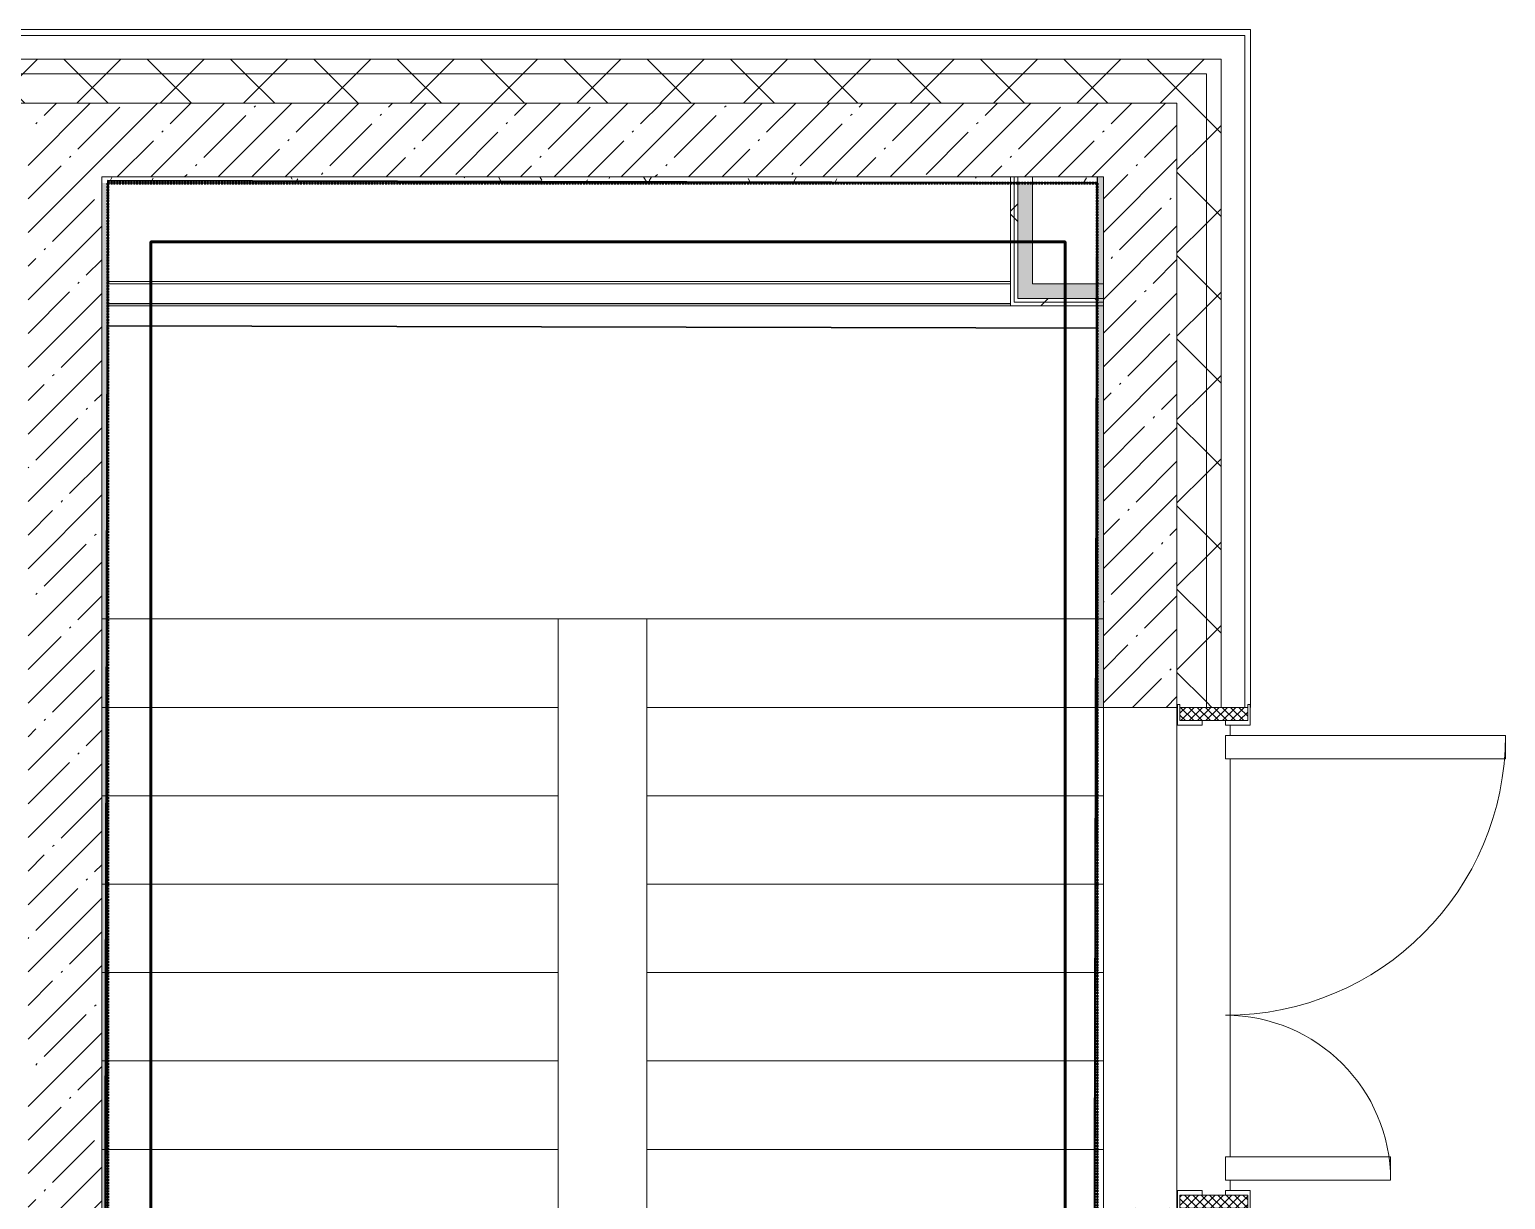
# Model space of a CAD drawing. Header units: millimetres. Extents: x -249154 to 415037, y -45458 to 354837.
# Drawn here: x 89230 to 94240, y 23244 to 27214 of the extents above; entities that cross this region are included whole.
import ezdxf

# ---------------------------------------------------------------- set-up
doc = ezdxf.new("R2010")
doc.units = ezdxf.units.MM
doc.linetypes.add('200_ШТРИХ__ш1_п0_6_', pattern=[320, 200, -120])
doc.linetypes.add('Штрих короткий', pattern=[600, 300, -300])
for name, color, linetype, lineweight in [('0) НЗ Ремонт штукатурка', 6, 'Continuous', 60), ('1) FK13', 152, 'Continuous', 40), ('3)1 шпаклевка', 4, 'Continuous', 35), ('3.4) Ремонт базовой шпаклевки', 6, 'Continuous', 60), ('549 штукатурка гипсом', 40, 'Continuous', 60), ('A-DOOR-2', 7, 'Continuous', 5), ('A-DOOR-FRAM-2', 7, 'Continuous', 5), ('A-FLOR', 7, 'Continuous', 9), ('A-WALL', 7, 'Continuous', 5), ('I-WALL', 7, 'Continuous', 5), ('S-STRS-MBND', 7, 'Continuous', 9)]:
    doc.layers.add(name, color=color, linetype=linetype, lineweight=lineweight)
for name, color, linetype, lineweight, true_color in [('A-DOOR-1', 7, 'Continuous', 5, 0xc0c0c0), ('A-DOOR-FRAM-1', 7, 'Continuous', 5, 0xc0c0c0), ('A-WALL-1', 9, 'Continuous', 5, 0x808080), ('A-WALL-FNSH-1', 9, 'Continuous', 5, 0x808080)]:
    doc.layers.add(name, color=color, linetype=linetype, lineweight=lineweight, true_color=true_color)
pattern_1 = [(45, (64.7, -136.06), (-114.04925, 114.04925), []), (45, (178.75, -136.06), (-114.04925, 114.04925), [201.612, -40.322, 6.706, -33.617])]
pattern_2 = [(45, (64.7, -136.06), (-141.42136, 141.42136), []), (135, (64.7, -136.06), (-141.42136, -141.42136), [])]
pattern_3 = [(0, (64.7, -136.06), (243.84, 60.96), [20.117, -162.763, 20.117, -162.763, -975.36]), (0, (64.7, -136.06), (243.84, 60.96), [-365.76, 20.117, -345.643, 20.117, -162.763, -426.72]), (0, (64.7, -136.06), (243.84, 60.96), [-914.4, 20.117, -101.803, 20.117, -284.683]), (120, (156.14, -105.58), (-174.71291, 180.691634), [20.117, -162.763, 20.117, -162.763, -975.36]), (120, (156.14, -105.58), (-174.71291, 180.691634), [-365.76, 20.117, -345.643, 20.117, -162.763, -426.72]), (120, (156.14, -105.58), (-174.71291, 180.691634), [-914.4, 20.117, -101.803, 20.117, -284.683]), (240, (186.62, 16.34), (-69.12709, -241.651634), [20.117, -162.763, 20.117, -162.763, -975.36]), (240, (186.62, 16.34), (-69.12709, -241.651634), [-365.76, 20.117, -345.643, 20.117, -162.763, -426.72]), (240, (186.62, 16.34), (-69.12709, -241.651634), [-914.4, 20.117, -101.803, 20.117, -284.683])]
pattern_4 = [(45, (64.7, -136.06), (-212.132, 212.132), []), (135, (64.7, -136.06), (-212.132, -212.132), [])]

# ---------------------------------------------------------------- blocks, each defined once
blk = doc.blocks.new('110_Дверь_СКБ_2Ст_Внутренняя - ДН-4д_ ДОО_Дв_1450x2100h_Лестничная клетка-23615437-Объем проектирования 1 этажа')
at = {"layer": 'A-DOOR-2'}
h = blk.add_hatch(dxfattribs=at)
h.set_pattern_fill('FP_42', color=256, style=0, pattern_type=2)
h.set_pattern_definition([(135, (1471.41, 189.685), (-14.14214, -14.14214), []), (225, (1471.41, 189.685), (14.14214, -14.14214), [])])
h.paths.add_polyline_path([(862.5, 115), (817.5, 115), (817.5, -115), (862.5, -115), (862.5, 105)])
at = {"layer": 'A-DOOR-FRAM-2'}
h = blk.add_hatch(dxfattribs=at)
h.set_pattern_fill('FP_43', color=256, style=0, pattern_type=2)
h.set_pattern_definition([(45, (-651.384, 189.685), (-14.1421, 14.1421), []), (135, (-651.384, 189.685), (-14.1421, -14.1421), [])])
h.paths.add_polyline_path([(-792.5, -115), (-792.5, 115), (-837.5, 115), (-837.5, -115)])
at = {"layer": 'A-DOOR-1'}
for p, q in [((-742.5, 990), (-742.5, 40)), ((-662.5, 990), (-742.5, 990)), ((-662.5, 40), (-662.5, 990)), ((767.5, 600), (687.5, 600)), ((687.5, 600), (687.5, 40)), ((767.5, 40), (767.5, 600)), ((-777.5, 123), (-847.5, 123)), ((-847.5, 123), (-847.5, 115)), ((-847.5, 115), (-792.5, 115)), ((-792.5, 115), (-792.5, 40)), ((-777.5, 40), (-777.5, 123)), ((872.5, 123), (802.5, 123)), ((802.5, 123), (802.5, 40)), ((817.5, 40), (817.5, 115)), ((817.5, 115), (872.5, 115)), ((872.5, 115), (872.5, 123)), ((-792.5, 40), (-777.5, 40)), ((-742.5, 40), (-662.5, 40)), ((687.5, 40), (767.5, 40)), ((802.5, 40), (817.5, 40)), ((-777.5, -40), (-792.5, -40)), ((-792.5, -40), (-792.5, -115)), ((-777.5, -123), (-777.5, -40)), ((817.5, -40), (802.5, -40)), ((802.5, -40), (802.5, -123)), ((817.5, -115), (817.5, -40)), ((-847.5, -115), (-847.5, -123)), ((-792.5, -115), (-847.5, -115)), ((-847.5, -123), (-777.5, -123)), ((802.5, -123), (872.5, -123)), ((872.5, -115), (817.5, -115)), ((872.5, -123), (872.5, -115))]:
    blk.add_line(p, q, dxfattribs=at)
for centre, radius, start, end in [((-742.5, 40), 950, 0, 90), ((767.5, 40), 560, 90, 180)]:
    blk.add_arc(centre, radius, start, end, dxfattribs=at)
at = {"layer": 'A-DOOR-FRAM-1'}
for p, q in [((-792.5, 115), (-837.5, 115)), ((-837.5, 115), (-837.5, -115)), ((-792.5, -115), (-792.5, 115)), ((862.5, 115), (817.5, 115)), ((817.5, 115), (817.5, -115)), ((862.5, -115), (862.5, 115)), ((-837.5, -115), (-792.5, -115)), ((817.5, -115), (862.5, -115))]:
    blk.add_line(p, q, dxfattribs=at)
blk = doc.blocks.new('Зашивка приборов отопления4 - Зашивка приборов отопления-33272095-Объем проектирования 1 этажа')
at = {"layer": 'A-WALL'}
for p, q in [((121465, 18487.5), (124530, 18487.5)), ((124530, 18487.5), (121465, 18487.5)), ((121465, 18412.5), (124530, 18412.5))]:
    blk.add_line(p, q, dxfattribs=at)

msp = doc.modelspace()

# ---------------------------------------------------------------- hatches: boundary and pattern name
at = {"layer": 'A-WALL'}
h = msp.add_hatch(dxfattribs=at)
h.set_pattern_fill('FP_24', color=256, style=0, pattern_type=2)
h.set_pattern_definition(pattern_2)
h.paths.add_polyline_path([(93224.7, 27063.9), (93274.7, 27063.9), (93274.7, 27113.9), (89074.7, 27113.9), (89074.7, 27063.9), (93161.1, 27063.9)])
h = msp.add_hatch(dxfattribs=at)
h.set_pattern_fill('FP_24', color=256, style=0, pattern_type=2)
h.set_pattern_definition(pattern_2)
h.paths.add_polyline_path([(89074.7, 26963.9), (93224.7, 26963.9), (93224.7, 27063.9), (89074.7, 27063.9)])
h = msp.add_hatch(dxfattribs=at)
h.set_pattern_fill('FP_24', color=256, style=0, pattern_type=2)
h.set_pattern_definition(pattern_2)
h.paths.add_polyline_path([(93274.7, 21413.9), (93274.7, 23213.9), (93224.7, 23213.9), (93224.7, 21413.9), (93274.3, 21413.9)])
h.paths.add_polyline_path([(93274.7, 24913.9), (93274.7, 27063.9), (93224.7, 27063.9), (93224.7, 24913.9)])
h = msp.add_hatch(dxfattribs=at)
h.set_pattern_fill('FP_24', color=256, style=0, pattern_type=2)
h.set_pattern_definition(pattern_2)
h.paths.add_polyline_path([(93124.7, 21413.9), (93224.7, 21413.9), (93224.7, 23213.9), (93134.7, 23213.9), (93134.7, 23203.9), (93126.7, 23203.9), (93124.7, 21416.9)])
h.paths.add_polyline_path([(93126.7, 24913.9), (93126.7, 24923.9), (93134.7, 24923.9), (93134.7, 24913.9), (93224.7, 24913.9), (93224.7, 26963.9), (93124.7, 26963.9), (93124.7, 24913.9)])
at = {"layer": 'I-WALL'}
h = msp.add_hatch(dxfattribs=at)
h.set_pattern_fill('FP_1', color=256, style=0, pattern_type=2)
h.set_pattern_definition(pattern_1)
h.paths.add_polyline_path([(89474.7, 17133.9), (89474.7, 26963.9), (89224.7, 26963.9), (89224.7, 17133.9)])
h = msp.add_hatch(dxfattribs=at)
h.set_pattern_fill('FP_1', color=256, style=0, pattern_type=2)
h.set_pattern_definition(pattern_1)
h.paths.add_polyline_path([(92559.7, 26713.9), (92874.7, 26713.9), (92874.7, 26963.9), (89474.7, 26963.9), (89474.7, 26713.9), (91548.2, 26713.9)])
h = msp.add_hatch(dxfattribs=at)
h.set_pattern_fill('FP_1', color=256, style=0, pattern_type=2)
h.set_pattern_definition(pattern_1)
h.paths.add_polyline_path([(93094.7, 21013.9), (93124.7, 21013.9), (93124.7, 23213.9), (92874.7, 23213.9), (92874.7, 21013.9)])
h.paths.add_polyline_path([(92874.7, 24913.9), (93124.7, 24913.9), (93124.7, 26963.9), (92874.7, 26963.9), (92874.7, 25296.2)])
h = msp.add_hatch(dxfattribs=at)
h.set_pattern_fill('FP_191', color=256, style=0, pattern_type=2)
h.set_pattern_definition(pattern_3)
h.paths.add_polyline_path([(92559.7, 26693.9), (92854.7, 26693.9), (92853.7, 26713.9), (89474.7, 26713.9), (89474.7, 26693.9), (91548.2, 26693.9)])
h = msp.add_hatch(dxfattribs=at)
h.set_pattern_fill('FP_191', color=256, style=0, pattern_type=2)
h.set_pattern_definition(pattern_3)
h.paths.add_polyline_path([(92874.7, 17733.9), (92874.7, 23213.9), (92854.7, 23213.9), (92854.7, 17734.9)])
h.paths.add_polyline_path([(92854.7, 24913.9), (92874.7, 24913.9), (92874.7, 26713.9), (92854.7, 26713.9), (92854.7, 25296.2)])
h = msp.add_hatch(dxfattribs=at)
h.set_pattern_fill('FP_191', color=256, style=0, pattern_type=2)
h.set_pattern_definition(pattern_3)
h.paths.add_polyline_path([(89474.7, 17713.9), (89494.7, 17734.9), (89494.7, 26692.9), (89474.7, 26693.9), (89474.7, 17876.3)])
h.paths.add_polyline_path([(89485.2, 17713.9), (89494.7, 17713.9), (89494.7, 17733.9), (89474.7, 17713.9)])
h = msp.add_hatch(dxfattribs=at)
h.set_pattern_fill('FP_192', color=256, style=0, pattern_type=2)
h.set_pattern_definition(pattern_4)
h.paths.add_polyline_path([(92572.2, 26276.4), (92572.2, 26693.9), (92559.7, 26693.9), (92559.7, 26276.4)])
h = msp.add_hatch(dxfattribs=at)
h.set_pattern_fill('FP_192', color=256, style=0, pattern_type=2)
h.set_pattern_definition(pattern_4)
h.paths.add_polyline_path([(92572.2, 26288.9), (92584.7, 26288.9), (92584.7, 26693.9), (92572.2, 26693.9), (92572.2, 26351.4)])
for points in [[(92584.7, 26301.4), (92634.7, 26301.4), (92634.7, 26693.9), (92584.7, 26693.9), (92584.7, 26351.4)], [(92634.7, 26301.4), (92854.7, 26302.4), (92854.7, 26351.4), (92634.7, 26351.4)]]:
    msp.add_hatch(color=256, dxfattribs=at).paths.add_polyline_path(points)
h = msp.add_hatch(dxfattribs=at)
h.set_pattern_fill('FP_192', color=256, style=0, pattern_type=2)
h.set_pattern_definition(pattern_4)
h.paths.add_polyline_path([(92854.7, 26276.4), (92854.2, 26288.9), (92572.2, 26288.9), (92572.2, 26276.4), (92854.2, 26276.4)])
h = msp.add_hatch(dxfattribs=at)
h.set_pattern_fill('FP_192', color=256, style=0, pattern_type=2)
h.set_pattern_definition(pattern_4)
h.paths.add_polyline_path([(92634.7, 26288.9), (92854.7, 26288.9), (92854.7, 26301.4), (92584.7, 26301.4), (92584.7, 26288.9)])

# ---------------------------------------------------------------- linework, layer by layer
at = {"layer": '0) НЗ Ремонт штукатурка', "color": 3, "linetype": '200_ШТРИХ__ш1_п0_6_', "ltscale": 0.03}
msp.add_lwpolyline([(89495.7, 17892.7), (89495.7, 26692.9), (92853.7, 26692.9), (92853.7, 17892.7)], dxfattribs=at)
at = {"layer": '1) FK13', "flags": 128}
msp.add_lwpolyline([(89483.8, 21612.2), (89482.8, 21612.2), (89482.6, 21556.8), (89483.6, 21556.8), (89475.6, 17739.9), (92833.6, 17732), (92853.7, 26692.9), (92444.2, 26693.9), (89495.7, 26700.8)], close=True, dxfattribs=at)
at = {"layer": '3)1 шпаклевка', "flags": 128}
msp.add_lwpolyline([(89481, 21119.9), (89480, 21119.9), (89479.9, 21064.4), (89480.9, 21064.4), (89472.9, 17661.5), (92830.9, 17653.6), (92851, 26200.6), (92441.4, 26201.5), (89493, 26208.5)], close=True, dxfattribs=at)
at = {"layer": '3.4) Ремонт базовой шпаклевки', "linetype": 'Штрих короткий', "ltscale": 0.01}
msp.add_lwpolyline([(92744.7, 17825.6), (89641.6, 17825.6), (89641.6, 26493.1), (92744.7, 26493.1)], close=True, dxfattribs=at)
at = {"layer": '549 штукатурка гипсом', "ltscale": 0.01}
msp.add_lwpolyline([(92744.7, 17825.6), (89641.6, 17825.6), (89641.6, 26493.1), (92744.7, 26493.1)], close=True, dxfattribs=at)
at = {"layer": 'A-FLOR'}
for p, q in [((89494.7, 26358.9), (92559.7, 26358.9)), ((92874.7, 24913.9), (92874.7, 23213.9))]:
    msp.add_line(p, q, dxfattribs=at)
at = {"layer": 'A-WALL'}
for p, q in [((93354.7, 27193.9), (89071.7, 27193.9)), ((93354.7, 24913.9), (93354.7, 27193.9)), ((93274.7, 27113.9), (89074.7, 27113.9)), ((93274.7, 24913.9), (93274.7, 27113.9)), ((93224.7, 27063.9), (89074.7, 27063.9)), ((93224.7, 24913.9), (93224.7, 27063.9)), ((93124.7, 26963.9), (93124.7, 21413.9)), ((92572.2, 26288.9), (92572.2, 26713.9)), ((92584.7, 26301.4), (92584.7, 26713.9)), ((89494.7, 26693.9), (89494.7, 17733.9)), ((89495.7, 26692.9), (89494.7, 26692.9)), ((92853.7, 26692.9), (92853.7, 26693.9)), ((92874.7, 26288.9), (92572.2, 26288.9)), ((92874.7, 26301.4), (92584.7, 26301.4)), ((93304.7, 24853.9), (93304.7, 24818.9)), ((93304.7, 24738.9), (93304.7, 23388.9)), ((93304.7, 23308.9), (93304.7, 23273.9))]:
    msp.add_line(p, q, dxfattribs=at)
at = {"layer": 'A-WALL-1'}
for p, q in [((93124.7, 26963.9), (89074.7, 26963.9)), ((89474.7, 17133.9), (89474.7, 26713.9)), ((89474.7, 26713.9), (89474.7, 26713.9)), ((92874.7, 26713.9), (89474.7, 26713.9)), ((89474.7, 26713.9), (89474.7, 17713.9)), ((92559.7, 26713.9), (92559.7, 26276.4)), ((92634.7, 26351.4), (92634.7, 26713.9)), ((92874.7, 26713.9), (92874.7, 24913.9)), ((92853.7, 26693.9), (92854.7, 26693.9)), ((92874.7, 26351.4), (92634.7, 26351.4)), ((92559.7, 26276.4), (92874.7, 26276.4)), ((92854.7, 24913.9), (93124.7, 24913.9))]:
    msp.add_line(p, q, dxfattribs=at)
at = {"layer": 'A-WALL-FNSH-1'}
for p, q in [((93374.7, 27213.9), (89066.7, 27213.9)), ((93374.7, 24913.9), (93374.7, 27213.9)), ((92853.7, 26713.9), (92853.7, 26693.9)), ((92854.7, 24913.9), (92854.7, 26713.9)), ((92853.7, 26693.9), (89494.7, 26693.9)), ((89495.7, 26692.9), (92853.7, 26692.9)), ((89495.7, 23194.3), (89495.7, 26692.9)), ((92853.7, 26692.9), (92853.7, 26276.4)), ((92853.7, 24913.9), (92854.7, 24913.9))]:
    msp.add_line(p, q, dxfattribs=at)
at = {"layer": 'I-WALL'}
for p, q in [((89495.7, 26283.9), (92559.7, 26283.9)), ((92559.7, 26282.9), (89495.7, 26282.9)), ((92853.7, 17735.9), (92853.7, 26276.4)), ((92854.7, 24913.9), (92854.7, 23213.9))]:
    msp.add_line(p, q, dxfattribs=at)
at = {"layer": 'S-STRS-MBND'}
for p, q in [((89474.7, 26713.9), (89474.7, 25213.9)), ((92874.7, 26713.9), (89474.7, 26713.9)), ((92874.7, 25213.9), (92874.7, 26713.9)), ((89474.7, 25213.9), (91024.7, 25213.9)), ((89474.7, 22513.9), (89474.7, 25213.9)), ((89474.7, 25213.9), (91024.7, 25213.9)), ((91024.7, 25213.9), (91324.7, 25213.9)), ((91024.7, 22575.3), (91024.7, 25213.9)), ((92874.7, 25213.9), (91324.7, 25213.9)), ((91324.7, 25213.9), (91324.7, 22213.9)), ((92874.7, 25213.9), (91324.7, 25213.9)), ((92874.7, 25213.9), (92874.7, 22213.9)), ((89474.7, 24913.9), (91024.7, 24913.9)), ((89474.7, 24913.9), (91024.7, 24913.9)), ((92874.7, 24913.9), (91324.7, 24913.9)), ((92874.7, 24913.9), (91324.7, 24913.9)), ((89474.7, 24613.9), (91024.7, 24613.9)), ((89474.7, 24613.9), (91024.7, 24613.9)), ((92874.7, 24613.9), (91324.7, 24613.9)), ((92874.7, 24613.9), (91324.7, 24613.9)), ((89474.7, 24313.9), (91024.7, 24313.9)), ((89474.7, 24313.9), (91024.7, 24313.9)), ((92874.7, 24313.9), (91324.7, 24313.9)), ((92874.7, 24313.9), (91324.7, 24313.9)), ((89474.7, 24013.9), (91024.7, 24013.9)), ((89474.7, 24013.9), (91024.7, 24013.9)), ((92874.7, 24013.9), (91324.7, 24013.9)), ((92874.7, 24013.9), (91324.7, 24013.9)), ((89474.7, 23713.9), (91024.7, 23713.9)), ((89474.7, 23713.9), (91024.7, 23713.9)), ((92874.7, 23713.9), (91324.7, 23713.9)), ((92874.7, 23713.9), (91324.7, 23713.9)), ((89474.7, 23413.9), (91024.7, 23413.9)), ((89474.7, 23413.9), (91024.7, 23413.9)), ((92874.7, 23413.9), (91324.7, 23413.9)), ((92874.7, 23413.9), (91324.7, 23413.9))]:
    msp.add_line(p, q, dxfattribs=at)

# ---------------------------------------------------------------- block references
at = {"layer": 'A-DOOR-1', "rotation": 269.9999999999998}
msp.add_blockref('110_Дверь_СКБ_2Ст_Внутренняя - ДН-4д_ ДОО_Дв_1450x2100h_Лестничная клетка-23615437-Объем проектирования 1 этажа', (93249.7, 24076.4), dxfattribs=at)
at = {"layer": 'A-WALL'}
msp.add_blockref('Зашивка приборов отопления4 - Зашивка приборов отопления-33272095-Объем проектирования 1 этажа', (-31970.3, 7863.9), dxfattribs=at)

doc.saveas('drawing.dxf')
